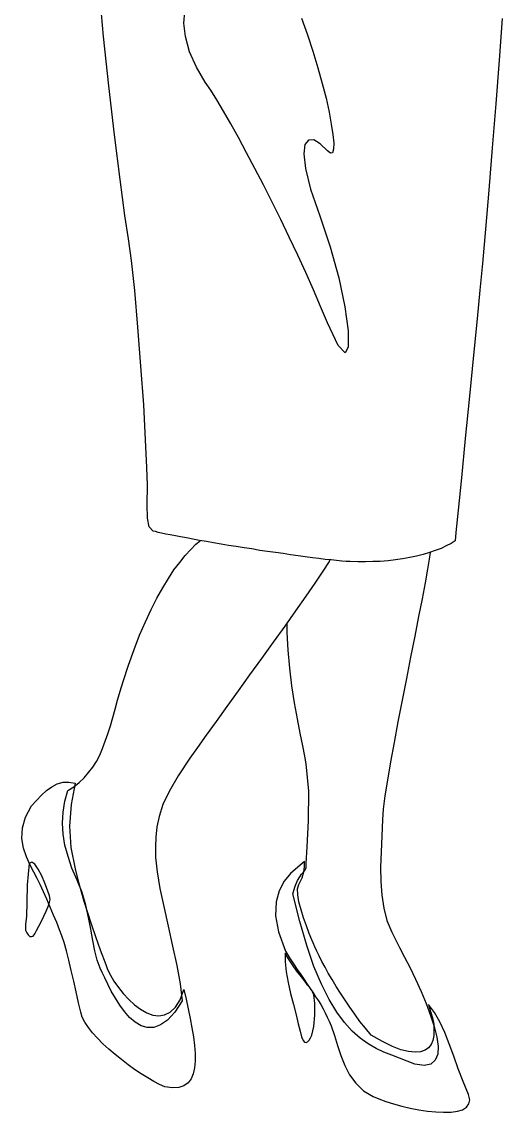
# Model space of a CAD drawing. Header units: millimetres. Extents: x -1576.77 to -1576.16, y 1849.65 to 1851.33.
# Drawn here: x -1576.619 to -1576.286, y 1849.646 to 1850.402 of the extents above; entities that cross this region are included whole.
import ezdxf

# ---------------------------------------------------------------- set-up
doc = ezdxf.new("R2010")
doc.units = ezdxf.units.MM
doc.header["$LTSCALE"] = 10
doc.layers.add('Humanos', color=2, linetype='Continuous')

msp = doc.modelspace()

# ---------------------------------------------------------------- linework, layer by layer
at = {"layer": 'Humanos'}
for points in [[(-1576.2862, 1850.4041), (-1576.2883, 1850.37529), (-1576.29059, 1850.34496), (-1576.29307, 1850.31444), (-1576.29555, 1850.28506), (-1576.29784, 1850.25796), (-1576.29994, 1850.23431), (-1576.30165, 1850.21561), (-1576.30356, 1850.19596), (-1576.30604, 1850.17059), (-1576.3089, 1850.14216), (-1576.31176, 1850.11297), (-1576.31444, 1850.08569), (-1576.31673, 1850.06318), (-1576.31825, 1850.04772), (-1576.31882, 1850.042), (-1576.32168, 1850.04009), (-1576.32512, 1850.03837), (-1576.32855, 1850.03666), (-1576.33256, 1850.03513), (-1576.33656, 1850.0338), (-1576.34096, 1850.03246), (-1576.34554, 1850.03131), (-1576.3503, 1850.03036), (-1576.35527, 1850.02941), (-1576.36022, 1850.02864), (-1576.36537, 1850.02807), (-1576.37072, 1850.02769), (-1576.37587, 1850.0275), (-1576.38102, 1850.02731), (-1576.38636, 1850.02731), (-1576.39152, 1850.0275), (-1576.39438, 1850.02769), (-1576.39742, 1850.02788), (-1576.40105, 1850.02827), (-1576.40487, 1850.02864), (-1576.40887, 1850.02902), (-1576.41326, 1850.0296), (-1576.41784, 1850.03017), (-1576.4228, 1850.03074), (-1576.42776, 1850.03151), (-1576.43291, 1850.03227), (-1576.43807, 1850.03303), (-1576.4434, 1850.0338), (-1576.44894, 1850.03456), (-1576.45428, 1850.03532), (-1576.45981, 1850.03628), (-1576.46516, 1850.03704), (-1576.47069, 1850.038), (-1576.47602, 1850.03876), (-1576.48117, 1850.03971), (-1576.48632, 1850.04047), (-1576.49128, 1850.04143), (-1576.49605, 1850.04219), (-1576.50063, 1850.04315), (-1576.50502, 1850.04391), (-1576.50921, 1850.04467), (-1576.51284, 1850.04544), (-1576.51647, 1850.04601), (-1576.51952, 1850.04658), (-1576.52238, 1850.04734), (-1576.52467, 1850.04772), (-1576.52658, 1850.0483), (-1576.5281, 1850.04868), (-1576.53096, 1850.05173), (-1576.53211, 1850.05765), (-1576.5323, 1850.06699), (-1576.53211, 1850.08054), (-1576.5325, 1850.09275), (-1576.53345, 1850.11202), (-1576.53478, 1850.13625), (-1576.53669, 1850.16296), (-1576.53879, 1850.19005), (-1576.54089, 1850.21542), (-1576.54317, 1850.23641), (-1576.54528, 1850.25129), (-1576.54775, 1850.26751), (-1576.55119, 1850.2925), (-1576.55501, 1850.32341), (-1576.55902, 1850.35736), (-1576.56263, 1850.39151), (-1576.56549, 1850.42318)], [(-1576.42528, 1850.4043), (-1576.42127, 1850.39285), (-1576.41746, 1850.38141), (-1576.41403, 1850.36996), (-1576.41097, 1850.35908), (-1576.4083, 1850.34878), (-1576.4062, 1850.33924), (-1576.40468, 1850.33085), (-1576.40353, 1850.32359), (-1576.40296, 1850.31768), (-1576.40315, 1850.31349), (-1576.40391, 1850.311), (-1576.40525, 1850.31062), (-1576.40735, 1850.31234), (-1576.41231, 1850.3173), (-1576.41689, 1850.31997), (-1576.42051, 1850.31978), (-1576.42299, 1850.31673), (-1576.42376, 1850.31024), (-1576.42261, 1850.30013), (-1576.41918, 1850.28582), (-1576.41269, 1850.26731), (-1576.40544, 1850.24576), (-1576.39953, 1850.2242), (-1576.39533, 1850.20417), (-1576.39304, 1850.18757), (-1576.39304, 1850.17631), (-1576.39513, 1850.1723), (-1576.39991, 1850.17727), (-1576.40735, 1850.1931), (-1576.41212, 1850.20436), (-1576.41707, 1850.21599), (-1576.42242, 1850.22801), (-1576.42795, 1850.24003), (-1576.43387, 1850.25243), (-1576.43978, 1850.26465), (-1576.44569, 1850.27666), (-1576.45161, 1850.28868), (-1576.45772, 1850.30013), (-1576.46344, 1850.311), (-1576.46897, 1850.3215), (-1576.4743, 1850.33103), (-1576.47946, 1850.33981), (-1576.48403, 1850.34763), (-1576.48823, 1850.3545), (-1576.49205, 1850.36004), (-1576.49815, 1850.37034), (-1576.50292, 1850.38102), (-1576.50578, 1850.39151), (-1576.50693, 1850.40086), (-1576.50617, 1850.40868)], [(-1576.40563, 1850.02864), (-1576.4062, 1850.02769), (-1576.41059, 1850.02083), (-1576.41612, 1850.01262), (-1576.42242, 1850.00346), (-1576.42948, 1849.99335), (-1576.43692, 1849.98286), (-1576.44493, 1849.9716), (-1576.45314, 1849.96035), (-1576.46134, 1849.9489), (-1576.46935, 1849.93783), (-1576.47717, 1849.92696), (-1576.48461, 1849.91666), (-1576.49147, 1849.90711), (-1576.49758, 1849.89872), (-1576.50273, 1849.89128), (-1576.51093, 1849.87888), (-1576.51704, 1849.8682), (-1576.52143, 1849.85904), (-1576.52409, 1849.85083), (-1576.52563, 1849.84359), (-1576.52638, 1849.83653), (-1576.52658, 1849.82966), (-1576.52658, 1849.82241), (-1576.52543, 1849.81249), (-1576.52352, 1849.80085), (-1576.52086, 1849.78826), (-1576.5178, 1849.77472), (-1576.51475, 1849.76098), (-1576.51189, 1849.74743), (-1576.5096, 1849.73465), (-1576.50807, 1849.72301), (-1576.51322, 1849.71519), (-1576.51819, 1849.70966), (-1576.52314, 1849.70623), (-1576.52772, 1849.70451), (-1576.5323, 1849.70451), (-1576.5365, 1849.70565), (-1576.5407, 1849.70813), (-1576.54451, 1849.71138), (-1576.54814, 1849.71557), (-1576.55138, 1849.71996), (-1576.55444, 1849.72492), (-1576.5573, 1849.72969), (-1576.55959, 1849.73446), (-1576.56168, 1849.73885), (-1576.56359, 1849.74266), (-1576.56492, 1849.74552), (-1576.56703, 1849.75106), (-1576.56874, 1849.75754), (-1576.57007, 1849.76479), (-1576.57141, 1849.77261), (-1576.57294, 1849.78082), (-1576.57485, 1849.7894), (-1576.57752, 1849.79799), (-1576.58095, 1849.80657), (-1576.58457, 1849.81497), (-1576.58725, 1849.82298), (-1576.58935, 1849.831), (-1576.59068, 1849.83863), (-1576.59106, 1849.84626), (-1576.59068, 1849.85389), (-1576.58954, 1849.86133), (-1576.58744, 1849.86877), (-1576.58324, 1849.87144), (-1576.57942, 1849.8743), (-1576.57599, 1849.87755), (-1576.57294, 1849.88117), (-1576.57007, 1849.88499), (-1576.5676, 1849.88899), (-1576.56531, 1849.89338), (-1576.5634, 1849.89796), (-1576.56149, 1849.90292), (-1576.55959, 1849.90807), (-1576.55787, 1849.9136), (-1576.55615, 1849.91933), (-1576.55462, 1849.92524), (-1576.5529, 1849.93134), (-1576.551, 1849.93764), (-1576.54909, 1849.94432), (-1576.54528, 1849.95577), (-1576.54146, 1849.96664), (-1576.53765, 1849.97657), (-1576.53364, 1849.98572), (-1576.52963, 1849.99431), (-1576.52563, 1850.00212), (-1576.52162, 1850.00938), (-1576.51762, 1850.01586), (-1576.51379, 1850.02178), (-1576.50979, 1850.02693), (-1576.50598, 1850.0317), (-1576.50216, 1850.03589), (-1576.49854, 1850.03952), (-1576.49567, 1850.042), (-1576.49567, 1850.04219)], [(-1576.3362, 1850.03392), (-1576.33676, 1850.02922), (-1576.3379, 1850.02216), (-1576.33962, 1850.01281), (-1576.34172, 1850.00175), (-1576.3442, 1849.98934), (-1576.34687, 1849.9758), (-1576.34973, 1849.9613), (-1576.35259, 1849.94642), (-1576.35564, 1849.93134), (-1576.35851, 1849.91646), (-1576.36118, 1849.90216), (-1576.36366, 1849.88861), (-1576.36576, 1849.87602), (-1576.36747, 1849.86514), (-1576.36862, 1849.8558), (-1576.36919, 1849.84874), (-1576.36976, 1849.8371), (-1576.37015, 1849.82622), (-1576.37052, 1849.81573), (-1576.37034, 1849.80581), (-1576.36976, 1849.79627), (-1576.36824, 1849.78731), (-1576.36614, 1849.77872), (-1576.36271, 1849.77052), (-1576.36042, 1849.76594), (-1576.35736, 1849.76002), (-1576.35393, 1849.75335), (-1576.35012, 1849.74591), (-1576.34629, 1849.7379), (-1576.34248, 1849.7295), (-1576.33885, 1849.72111), (-1576.3358, 1849.7129), (-1576.33332, 1849.70508), (-1576.33141, 1849.69783), (-1576.33065, 1849.69135), (-1576.33084, 1849.686), (-1576.33256, 1849.6818), (-1576.33561, 1849.67913), (-1576.34019, 1849.67818), (-1576.34668, 1849.67913), (-1576.35202, 1849.68123), (-1576.35736, 1849.68314), (-1576.36271, 1849.68523), (-1576.36824, 1849.68734), (-1576.37358, 1849.69001), (-1576.37911, 1849.69306), (-1576.38465, 1849.69707), (-1576.39018, 1849.70183), (-1576.39552, 1849.70794), (-1576.40086, 1849.71519), (-1576.4062, 1849.72397), (-1576.41155, 1849.73446), (-1576.4167, 1849.74686), (-1576.42165, 1849.76136), (-1576.42662, 1849.77796), (-1576.43138, 1849.79704), (-1576.42986, 1849.80257), (-1576.42814, 1849.80639), (-1576.42662, 1849.80886), (-1576.42528, 1849.81077), (-1576.42394, 1849.81211), (-1576.42299, 1849.81344), (-1576.42223, 1849.81535), (-1576.42204, 1849.81821), (-1576.42147, 1849.82985), (-1576.42051, 1849.84779), (-1576.42032, 1849.86839), (-1576.42204, 1849.88728), (-1576.42299, 1849.89262), (-1576.42451, 1849.89967), (-1576.42623, 1849.90845), (-1576.42814, 1849.91856), (-1576.43024, 1849.92963), (-1576.43195, 1849.94146), (-1576.43349, 1849.95367), (-1576.43463, 1849.96607), (-1576.4352, 1849.97828), (-1576.4352, 1849.98528)], [(-1576.58229, 1849.87392), (-1576.58515, 1849.85904), (-1576.58629, 1849.84416), (-1576.58534, 1849.82928), (-1576.58229, 1849.8144), (-1576.58038, 1849.80696), (-1576.57828, 1849.79952), (-1576.57618, 1849.79207), (-1576.5737, 1849.78425), (-1576.57122, 1849.77624), (-1576.56817, 1849.76746), (-1576.56492, 1849.75831), (-1576.56111, 1849.7482), (-1576.55977, 1849.74476), (-1576.55787, 1849.74076), (-1576.55539, 1849.73656), (-1576.55233, 1849.73217), (-1576.5489, 1849.72797), (-1576.54509, 1849.72397), (-1576.54127, 1849.72015), (-1576.53707, 1849.7171), (-1576.53268, 1849.71462), (-1576.52849, 1849.71309), (-1576.52429, 1849.71252), (-1576.52028, 1849.71328), (-1576.51647, 1849.71519), (-1576.51284, 1849.71862), (-1576.5096, 1849.72377), (-1576.50693, 1849.73083), (-1576.5054, 1849.72416), (-1576.50388, 1849.71748), (-1576.50254, 1849.7108), (-1576.5014, 1849.70431), (-1576.50025, 1849.69802), (-1576.49949, 1849.6921), (-1576.49911, 1849.68638), (-1576.49911, 1849.68123), (-1576.49949, 1849.67646), (-1576.50044, 1849.67245), (-1576.50197, 1849.66883), (-1576.50406, 1849.66616), (-1576.50693, 1849.66406), (-1576.51036, 1849.66292), (-1576.51475, 1849.66254), (-1576.52009, 1849.66329), (-1576.52372, 1849.66501), (-1576.52772, 1849.66712), (-1576.53192, 1849.66959), (-1576.5365, 1849.67227), (-1576.54108, 1849.67532), (-1576.54566, 1849.67856), (-1576.55024, 1849.68219), (-1576.55462, 1849.68581), (-1576.55902, 1849.68943), (-1576.56321, 1849.69325), (-1576.56683, 1849.69707), (-1576.57027, 1849.70088), (-1576.57313, 1849.70451), (-1576.57561, 1849.70813), (-1576.57733, 1849.71175), (-1576.57847, 1849.715), (-1576.58, 1849.72168), (-1576.58152, 1849.72912), (-1576.58324, 1849.73656), (-1576.58496, 1849.744), (-1576.58668, 1849.75106), (-1576.5882, 1849.75773), (-1576.58992, 1849.76346), (-1576.59144, 1849.76803), (-1576.59316, 1849.77223), (-1576.59507, 1849.77719), (-1576.59736, 1849.78234), (-1576.59965, 1849.78788), (-1576.60194, 1849.79341), (-1576.60423, 1849.79856), (-1576.60652, 1849.80352), (-1576.60861, 1849.80772), (-1576.6109, 1849.81211), (-1576.61358, 1849.81707), (-1576.61605, 1849.82279), (-1576.61816, 1849.82889), (-1576.6193, 1849.83558), (-1576.61892, 1849.84282), (-1576.61682, 1849.85026), (-1576.61262, 1849.85809), (-1576.60918, 1849.8619), (-1576.60575, 1849.86553), (-1576.60213, 1849.86877), (-1576.5985, 1849.87144), (-1576.59469, 1849.87335), (-1576.59068, 1849.87449), (-1576.58668, 1849.87469), (-1576.58229, 1849.87392)], [(-1576.61415, 1849.81821), (-1576.61548, 1849.80333), (-1576.61587, 1849.79112), (-1576.61605, 1849.78177), (-1576.61663, 1849.77586), (-1576.61682, 1849.77376), (-1576.61663, 1849.77186), (-1576.61587, 1849.77014), (-1576.61491, 1849.76861), (-1576.61376, 1849.76766), (-1576.61262, 1849.76746), (-1576.61147, 1849.76785), (-1576.61033, 1849.76937), (-1576.60918, 1849.77166), (-1576.60747, 1849.77472), (-1576.60575, 1849.77815), (-1576.60403, 1849.78177), (-1576.60232, 1849.7852), (-1576.60099, 1849.78845), (-1576.60003, 1849.79131), (-1576.59965, 1849.79322), (-1576.60003, 1849.7957), (-1576.60137, 1849.7997), (-1576.60328, 1849.80448), (-1576.60537, 1849.80963), (-1576.60785, 1849.81421), (-1576.61033, 1849.81764), (-1576.61243, 1849.81916), (-1576.61415, 1849.81821)], [(-1576.42337, 1849.81955), (-1576.42795, 1849.81573), (-1576.43291, 1849.81134), (-1576.4373, 1849.806), (-1576.44073, 1849.79933), (-1576.44302, 1849.7915), (-1576.4434, 1849.78196), (-1576.44131, 1849.77071), (-1576.43653, 1849.75735), (-1576.43367, 1849.75278), (-1576.431, 1849.74858), (-1576.42834, 1849.74476), (-1576.42585, 1849.74114), (-1576.42356, 1849.7377), (-1576.42147, 1849.73446), (-1576.41936, 1849.73141), (-1576.41727, 1849.72855), (-1576.41555, 1849.72568), (-1576.41364, 1849.72301), (-1576.41192, 1849.72034), (-1576.4104, 1849.71748), (-1576.40887, 1849.71462), (-1576.40754, 1849.71175), (-1576.4062, 1849.70889), (-1576.40487, 1849.70565), (-1576.40258, 1849.69897), (-1576.40048, 1849.6921), (-1576.398, 1849.68505), (-1576.39533, 1849.67818), (-1576.39209, 1849.67169), (-1576.38769, 1849.66578), (-1576.38236, 1849.66063), (-1576.37567, 1849.65662), (-1576.37167, 1849.6549), (-1576.3669, 1849.65319), (-1576.36156, 1849.65147), (-1576.35584, 1849.64995), (-1576.34992, 1849.64861), (-1576.344, 1849.64746), (-1576.3379, 1849.64651), (-1576.33218, 1849.64594), (-1576.32684, 1849.64575), (-1576.32168, 1849.64575), (-1576.3173, 1849.64651), (-1576.31367, 1849.64746), (-1576.31101, 1849.64918), (-1576.30929, 1849.65147), (-1576.30872, 1849.65433), (-1576.30947, 1849.65796), (-1576.31329, 1849.66692), (-1576.31673, 1849.67589), (-1576.31978, 1849.68466), (-1576.32302, 1849.69306), (-1576.32607, 1849.70108), (-1576.32951, 1849.70832), (-1576.33313, 1849.71481), (-1576.33733, 1849.72034), (-1576.3358, 1849.71557), (-1576.33447, 1849.71118), (-1576.3337, 1849.7068), (-1576.33351, 1849.7026), (-1576.33351, 1849.69897), (-1576.33428, 1849.69554), (-1576.33542, 1849.69267), (-1576.33733, 1849.69039), (-1576.33962, 1849.68867), (-1576.34286, 1849.68752), (-1576.34649, 1849.68734), (-1576.35107, 1849.68772), (-1576.35641, 1849.68906), (-1576.36232, 1849.69135), (-1576.36919, 1849.69478), (-1576.37701, 1849.69916), (-1576.38102, 1849.70394), (-1576.38483, 1849.7087), (-1576.38846, 1849.71367), (-1576.39189, 1849.71862), (-1576.39513, 1849.72339), (-1576.39838, 1849.72835), (-1576.40143, 1849.73293), (-1576.40411, 1849.7377), (-1576.40677, 1849.74209), (-1576.40906, 1849.74629), (-1576.41116, 1849.75029), (-1576.41307, 1849.75411), (-1576.41479, 1849.75735), (-1576.41612, 1849.76041), (-1576.41727, 1849.76308), (-1576.41822, 1849.76537), (-1576.41994, 1849.76975), (-1576.42185, 1849.7749), (-1576.42394, 1849.78044), (-1576.42566, 1849.78597), (-1576.42719, 1849.7915), (-1576.42795, 1849.79647), (-1576.42814, 1849.80066), (-1576.42719, 1849.80371), (-1576.4249, 1849.80829), (-1576.42376, 1849.8123), (-1576.42337, 1849.81592), (-1576.42337, 1849.81955)], [(-1576.42089, 1849.7337), (-1576.42242, 1849.73561), (-1576.42528, 1849.73961), (-1576.42852, 1849.74362), (-1576.43158, 1849.74781), (-1576.43444, 1849.75201), (-1576.43673, 1849.75602), (-1576.43673, 1849.7501), (-1576.43596, 1849.74305), (-1576.43463, 1849.73561), (-1576.43291, 1849.72797), (-1576.431, 1849.72034), (-1576.42909, 1849.71328), (-1576.42757, 1849.70698), (-1576.42623, 1849.70183), (-1576.42528, 1849.69802), (-1576.42414, 1849.69554), (-1576.42318, 1849.69439), (-1576.42223, 1849.69401), (-1576.42127, 1849.69459), (-1576.42013, 1849.69573), (-1576.41918, 1849.69725), (-1576.41822, 1849.69916), (-1576.4167, 1849.70508), (-1576.41612, 1849.71309), (-1576.41612, 1849.72111), (-1576.41689, 1849.72702), (-1576.41784, 1849.72931), (-1576.41803, 1849.7295), (-1576.41803, 1849.7295)]]:
    msp.add_lwpolyline(points, dxfattribs=at)

doc.saveas('drawing.dxf')
